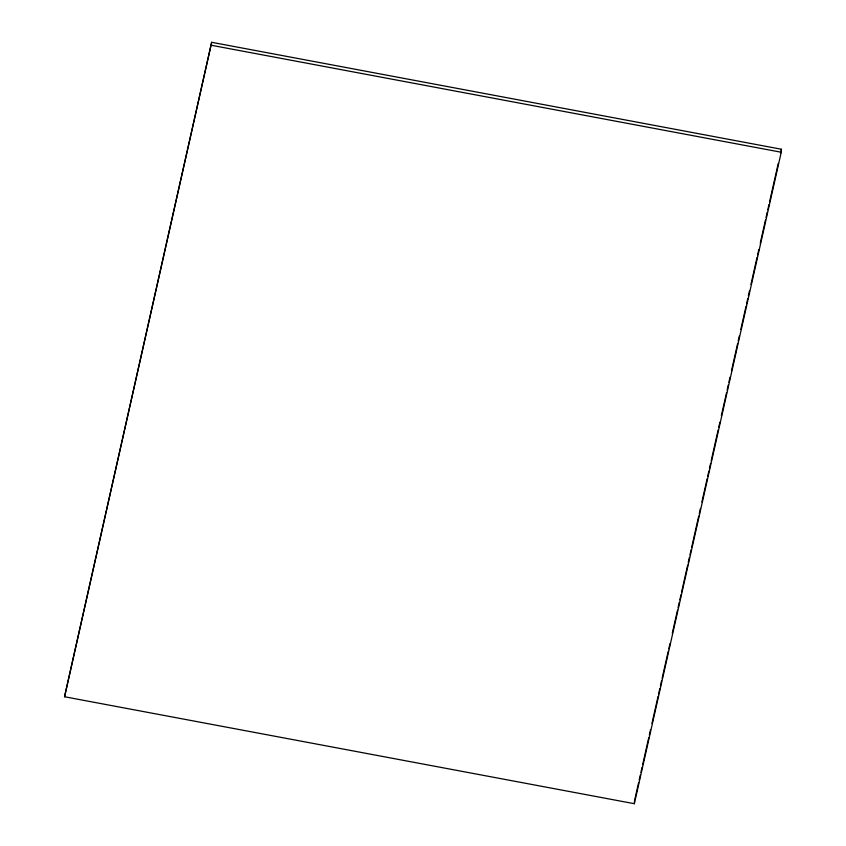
<?xml version="1.0" encoding="UTF-8"?>
<svg xmlns="http://www.w3.org/2000/svg" width="846" height="846" viewBox="0 0 846 846"><rect width="100%" height="100%" fill="white"/><g stroke="black" fill="none" stroke-linecap="round" stroke-linejoin="round"><path stroke-width="1.27" d="M64.55 696.755L211.669 42.3L781.45 149.245L781.239 152.238L634.331 803.7L64.55 696.755L211.669 42.3M634.331 803.7L634.542 800.707M634.838 799.417L638.614 782.677M639.185 780.107L640.348 774.957M640.93 772.377L642.093 767.227M642.674 764.657L648.766 737.617M649.347 735.047L650.511 729.897M651.959 723.457L658.061 696.417M658.643 693.847L659.806 688.697M660.388 686.117L661.54 680.967M662.122 678.397L668.224 651.357M668.805 648.787L669.969 643.637M672.284 633.337L677.509 610.156M678.09 607.587L679.253 602.437M679.835 599.856L680.998 594.706M681.58 592.137L687.671 565.096M688.253 562.527L689.416 557.377M689.998 554.796L691.161 549.646M691.732 547.076L698.701 516.176M699.282 513.596L700.446 508.446M701.894 502.016L707.129 478.836M707.7 476.266L708.863 471.116M709.445 468.536L710.608 463.386M711.19 460.816L718.159 429.916M718.74 427.336L719.893 422.186M721.352 415.756L726.577 392.576M727.158 390.006L728.321 384.856M728.892 382.276L730.056 377.126M731.515 370.696L737.606 343.656M738.188 341.075L739.351 335.925M740.8 329.496L746.024 306.315M746.606 303.746L747.769 298.596M748.35 296.015L749.514 290.865M750.962 284.425L757.054 257.396M757.635 254.815L758.799 249.665M760.247 243.236L765.482 220.055M766.053 217.485L767.216 212.335M767.798 209.755L768.961 204.605M769.543 202.035L778.257 163.405M780.572 153.105L781.45 149.245M211.458 45.293L781.239 152.238"/></g></svg>
